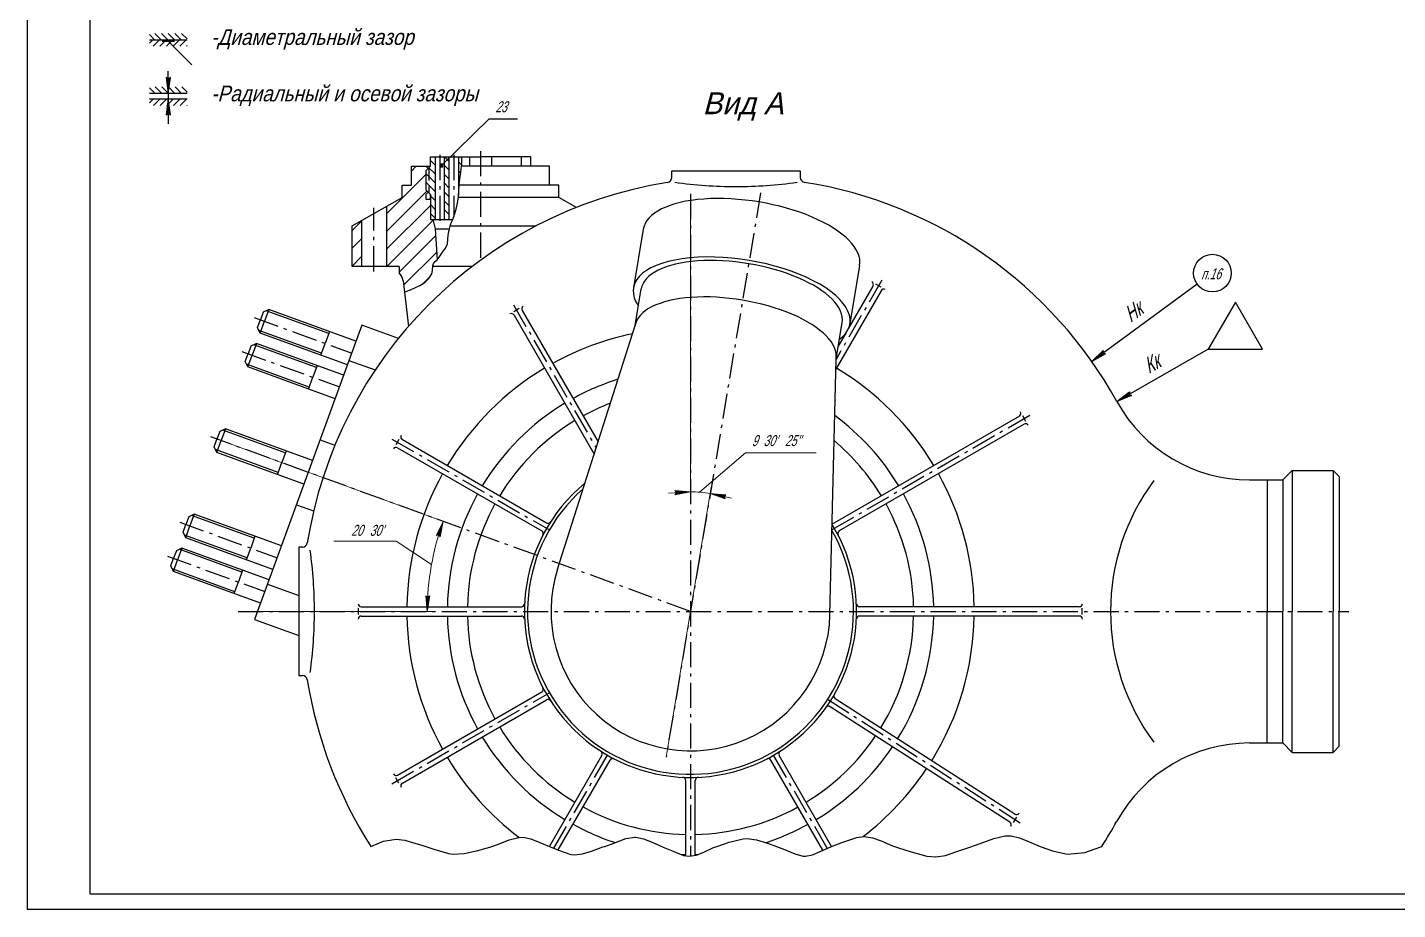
# Model space of a CAD drawing. Extents: x 0 to 841, y 0 to 594.
# Drawn here: x 0 to 437.2, y 0 to 281.6 of the extents above; entities that cross this region are included whole.
import ezdxf

# ---------------------------------------------------------------- set-up
doc = ezdxf.new("R2010")
doc.units = 0
doc.header["$MEASUREMENT"] = 0
for name, pattern in [('K5LT32768', [0]), ('K5LT_AXLED', [13, 8, -2, 1, -2]), ('K5LT_BASIC', [0]), ('K5LT_DASHED', [6, 4, -2]), ('K5LT_THIN', [0]), ('K5LT_THIN_INCLUDED_TO_HATCHING', [0])]:
    doc.linetypes.add(name, pattern=pattern)
for name, color, linetype in [('LAYER0VIEW0', 7, 'Continuous'), ('LAYER1VIEW0', 7, 'Continuous'), ('LAYER2VIEW0', 7, 'Continuous')]:
    doc.layers.add(name, color=color, linetype=linetype)
doc.styles.add('K5_DIMSTYLE', font='win_eskd.shx', dxfattribs={"width": 0.7, "oblique": 15, "bigfont": 'b_eskd.shx'})
doc.styles.add('K5_TEXTSTYLE', font='win_eskd.shx', dxfattribs={"width": 0.7, "oblique": 15, "bigfont": 'b_eskd.shx'})
doc.styles.get("Standard").update_dxf_attribs({"font": 'cad2win.shx', "width": 0.9, "oblique": 15})
doc.dimstyles.new('K5_DIMSTYLE34', dxfattribs={"dimtxt": 3.5, "dimasz": 1, "dimexe": 2, "dimexo": 0, "dimgap": 1, "dimtad": 1, "dimtxsty": 'K5_DIMSTYLE', "dimblk1": 'K5_INSIDE', "dimblk2": 'K5_INSIDE', "dimsah": 1, "dimcen": 5, "dimdle": 5, "dimclrd": 7, "dimclre": 7, "dimclrt": 7, "dimadec": 0, "dimazin": 0, "dimtfac": 0.666, "dimtdec": 4, "dimtmove": 0, "dimatfit": 3, "dimfxl": 0, "dimtvp": 1, "dimtolj": 1, "dimtzin": 0, "dimarcsym": 0})
pattern_1 = [(-45, (0, 0), (1.414214, 1.414214), [])]
pattern_2 = [(45, (0, 0), (-1.06066, 1.06066), [])]
pattern_3 = [(-45, (0, 0), (1.06066, 1.06066), [])]

# ---------------------------------------------------------------- blocks, each defined once
blk = doc.blocks.new('*U32')
at = {"layer": 'LAYER0VIEW0', "color": 5, "linetype": 'K5LT_BASIC'}
for p, q in [((-25.08, 17.64), (-26.87, 16.8)), ((-25.08, 17.64), (-26.45, 13.88)), ((2.74, 7.52), (-25.08, 17.64)), ((-28.65, 11.92), (-27.76, 14.36)), ((-27.81, 10.12), (-26.45, 13.88)), ((-26.87, 16.8), (-27.76, 14.36)), ((-27.81, 10.12), (-28.65, 11.92)), ((0, 0), (-27.81, 10.12)), ((-5.72, 10.6), (-7.09, 6.84)), ((-8.46, 3.08), (-7.09, 6.84))]:
    blk.add_line(p, q, dxfattribs=at)
at = {"layer": 'LAYER0VIEW0', "color": 7, "linetype": 'K5LT_THIN'}
for p, q in [((-5.95, 9.96), (-25.94, 17.24)), ((-8.23, 3.71), (-28.22, 10.99))]:
    blk.add_line(p, q, dxfattribs=at)
blk = doc.blocks.new('*U33')
at = {"layer": 'LAYER0VIEW0', "color": 5, "linetype": 'K5LT_BASIC'}
for p, q in [((-25.08, 17.64), (-26.87, 16.8)), ((-25.08, 17.64), (-26.45, 13.88)), ((2.74, 7.52), (-25.08, 17.64)), ((-28.65, 11.92), (-27.76, 14.36)), ((-27.81, 10.12), (-26.45, 13.88)), ((-26.87, 16.8), (-27.76, 14.36)), ((-27.81, 10.12), (-28.65, 11.92)), ((0, 0), (-27.81, 10.12)), ((-5.72, 10.6), (-7.09, 6.84)), ((-8.46, 3.08), (-7.09, 6.84))]:
    blk.add_line(p, q, dxfattribs=at)
at = {"layer": 'LAYER0VIEW0', "color": 7, "linetype": 'K5LT_THIN'}
for p, q in [((-5.95, 9.96), (-25.94, 17.24)), ((-8.23, 3.71), (-28.22, 10.99))]:
    blk.add_line(p, q, dxfattribs=at)
blk = doc.blocks.new('*U34')
at = {"layer": 'LAYER0VIEW0', "color": 5, "linetype": 'K5LT_BASIC'}
for p, q in [((-25.08, 17.64), (-26.87, 16.8)), ((-25.08, 17.64), (-26.45, 13.88)), ((2.74, 7.52), (-25.08, 17.64)), ((-28.65, 11.92), (-27.76, 14.36)), ((-27.81, 10.12), (-26.45, 13.88)), ((-26.87, 16.8), (-27.76, 14.36)), ((-27.81, 10.12), (-28.65, 11.92)), ((0, 0), (-27.81, 10.12)), ((-5.72, 10.6), (-7.09, 6.84)), ((-8.46, 3.08), (-7.09, 6.84))]:
    blk.add_line(p, q, dxfattribs=at)
at = {"layer": 'LAYER0VIEW0', "color": 7, "linetype": 'K5LT_THIN'}
for p, q in [((-5.95, 9.96), (-25.94, 17.24)), ((-8.23, 3.71), (-28.22, 10.99))]:
    blk.add_line(p, q, dxfattribs=at)
blk = doc.blocks.new('*U35')
at = {"layer": 'LAYER0VIEW0', "color": 5, "linetype": 'K5LT_BASIC'}
for p, q in [((-29.61, 9.29), (-30.5, 6.84)), ((-27.81, 10.12), (-29.61, 9.29)), ((-27.81, 10.12), (-29.18, 6.37)), ((0, 0), (-27.81, 10.12)), ((-31.39, 4.4), (-30.5, 6.84)), ((-30.55, 2.61), (-31.39, 4.4)), ((-30.55, 2.61), (-29.18, 6.37)), ((-2.74, -7.52), (-30.55, 2.61)), ((-8.46, 3.08), (-9.83, -0.68)), ((-11.19, -4.44), (-9.83, -0.68))]:
    blk.add_line(p, q, dxfattribs=at)
at = {"layer": 'LAYER0VIEW0', "color": 7, "linetype": 'K5LT_THIN'}
for p, q in [((-8.69, 2.44), (-28.68, 9.72)), ((-10.96, -3.81), (-30.95, 3.47))]:
    blk.add_line(p, q, dxfattribs=at)
blk = doc.blocks.new('*U36')
at = {"layer": 'LAYER0VIEW0', "color": 5, "linetype": 'K5LT_BASIC'}
for p, q in [((-29.61, 9.29), (-30.5, 6.84)), ((-27.81, 10.12), (-29.61, 9.29)), ((-27.81, 10.12), (-29.18, 6.37)), ((0, 0), (-27.81, 10.12)), ((-31.39, 4.4), (-30.5, 6.84)), ((-30.55, 2.61), (-31.39, 4.4)), ((-30.55, 2.61), (-29.18, 6.37)), ((-2.74, -7.52), (-30.55, 2.61)), ((-8.46, 3.08), (-9.83, -0.68)), ((-11.19, -4.44), (-9.83, -0.68))]:
    blk.add_line(p, q, dxfattribs=at)
at = {"layer": 'LAYER0VIEW0', "color": 7, "linetype": 'K5LT_THIN'}
for p, q in [((-8.69, 2.44), (-28.68, 9.72)), ((-10.96, -3.81), (-30.95, 3.47))]:
    blk.add_line(p, q, dxfattribs=at)
blk = doc.blocks.new('*L98')
at = {"layer": 'LAYER1VIEW0', "color": 7, "linetype": 'K5LT_THIN'}
for p, q in [((14.96, 14.71), (-0.21, -0.21)), ((14.96, 14.71), (24, 14.71)), ((-0.63, 0.22), (-0.64, -0.63)), ((0.21, 0.21), (-0.63, 0.22)), ((-0.42, 0), (-0.43, -0.42)), ((0, 0), (-0.42, 0)), ((0, 0), (0.21, 0.21)), ((0, -0.42), (0, 0)), ((0.21, -0.64), (0.21, 0.21)), ((-0.64, -0.63), (0.21, -0.64)), ((-0.43, -0.42), (0, -0.42))]:
    blk.add_line(p, q, dxfattribs=at)
at = {"layer": 'LAYER1VIEW0', "color": 7, "style": 'K5_TEXTSTYLE', "oblique": 20, "width": 0.7}
blk.add_text('23', height=3.5, dxfattribs=at).set_placement((16.96, 16.78))
blk = doc.blocks.new('*B100')
at = {"layer": 'LAYER1VIEW0'}
for points in [[(3.91, 2.23), (4.02, 3.05), (0, 0)], [(3.91, 2.23), (4.67, 1.91), (0, 0)]]:
    blk.add_hatch(color=7, dxfattribs=at).paths.add_polyline_path(points)
at = {"layer": 'LAYER1VIEW0', "color": 5, "linetype": 'K5LT_BASIC'}
for p, q in [((37.87, 31.67), (29.21, 16.67)), ((46.53, 16.67), (37.87, 31.67)), ((29.21, 16.67), (46.53, 16.67))]:
    blk.add_line(p, q, dxfattribs=at)
at = {"layer": 'LAYER1VIEW0', "color": 7, "linetype": 'K5LT_THIN'}
blk.add_line((29.21, 16.67), (0, 0), dxfattribs=at)
at = {"layer": 'LAYER1VIEW0', "color": 7, "linetype": 'K5LT32768'}
for p, q in [((0, 0), (4.02, 3.05)), ((4.67, 1.91), (0, 0)), ((4.02, 3.05), (3.91, 2.23)), ((3.91, 2.23), (4.67, 1.91))]:
    blk.add_line(p, q, dxfattribs=at)
at = {"layer": 'LAYER1VIEW0', "color": 7, "style": 'K5_TEXTSTYLE', "oblique": 20, "width": 0.7}
blk.add_text('Кк', height=5, rotation=29.718, dxfattribs=at).set_placement((10.22, 8.75))
blk = doc.blocks.new('*M101')
at = {"layer": 'LAYER1VIEW0'}
for points in [[(3.63, 2.66), (3.65, 3.48), (0, 0)], [(3.63, 2.66), (4.42, 2.42), (0, 0)]]:
    blk.add_hatch(color=7, dxfattribs=at).paths.add_polyline_path(points)
at = {"layer": 'LAYER1VIEW0', "color": 7, "linetype": 'K5LT_THIN'}
blk.add_line((33.68, 24.62), (0, 0), dxfattribs=at)
at = {"layer": 'LAYER1VIEW0', "color": 7, "linetype": 'K5LT32768'}
for p, q in [((0, 0), (3.65, 3.48)), ((4.42, 2.42), (0, 0)), ((3.65, 3.48), (3.63, 2.66)), ((3.63, 2.66), (4.42, 2.42))]:
    blk.add_line(p, q, dxfattribs=at)
at = {"layer": 'LAYER1VIEW0', "color": 5, "linetype": 'K5LT_BASIC'}
blk.add_circle((38.52, 28.16), 6, dxfattribs=at)
at = {"layer": 'LAYER1VIEW0', "color": 7, "style": 'K5_TEXTSTYLE', "oblique": 20, "width": 0.7}
blk.add_text('п.16', height=3.5, dxfattribs=at).set_placement((34.89, 26.2))
blk.add_text('Нк', height=5, rotation=36.1709, dxfattribs=at).set_placement((12.43, 12.23))
blk = doc.blocks.new('*D104')
at = {"layer": 'LAYER2VIEW0'}
for points in [[(0, 0), (0, 4.5), (-0.66, 5)], [(0, 0), (0.66, 5), (0, 4.5)], [(0, -6.5), (0, -2), (-0.66, -7)], [(0.66, -7), (0, -2), (0, -6.5)]]:
    blk.add_hatch(color=7, dxfattribs=at).paths.add_polyline_path(points)
at = {"layer": 'LAYER2VIEW0', "color": 7, "linetype": 'K5LT32768'}
for p, q in [((0, 4.5), (-0.66, 5)), ((-0.66, 5), (0, 0)), ((0, 0), (0, 7)), ((0, 0), (0.66, 5)), ((0.66, 5), (0, 4.5)), ((0, -2), (-0.66, -7)), ((0.66, -7), (0, -2)), ((0, -2), (0, -9)), ((-0.66, -7), (0, -6.5)), ((0, -6.5), (0.66, -7))]:
    blk.add_line(p, q, dxfattribs=at)
at = {"layer": 'LAYER2VIEW0', "color": 7, "linetype": 'K5LT_THIN'}
for p, q in [((0, 0), (0, -2)), ((0, -2), (0, -9.88))]:
    blk.add_line(p, q, dxfattribs=at)
blk = doc.blocks.new('K5_INSIDE')
for points in [[(0, 0), (5, 0.66), (4.5, 0)], [(5, -0.66), (4.5, 0), (0, 0)]]:
    blk.add_hatch(color=7).paths.add_polyline_path(points)
at = {"color": 7, "linetype": 'K5LT_THIN'}
for p, q in [((0, 0), (5, 0.66)), ((5, -0.66), (0, 0)), ((5, 0.66), (4.5, 0)), ((4.5, 0), (5, -0.66))]:
    blk.add_line(p, q, dxfattribs=at)
blk = doc.blocks.new('*S105')
at = {"layer": 'LAYER2VIEW0', "color": 7, "linetype": 'K5LT_THIN'}
for p, q in [((0, 0), (0, 594)), ((841, 0), (0, 0))]:
    blk.add_line(p, q, dxfattribs=at)

msp = doc.modelspace()

# ---------------------------------------------------------------- hatches: boundary and pattern name
at = {"layer": 'LAYER0VIEW0'}
h = msp.add_hatch(dxfattribs=at)
h.set_pattern_fill('МЕТАЛЛ', color=256, style=0, pattern_type=0)
h.set_pattern_definition([(45, (0, 0), (-2.82843, 2.82843), [])])
h.paths.add_polyline_path([(103.577, 218.224), (103.577, 205.224), (106.577, 205.224), (106.577, 219.911)])
edge = h.paths.add_edge_path()
edge.add_line((114.577, 224.411), (114.577, 205.224))
edge.add_line((114.577, 205.224), (118.577, 205.224))
edge.add_line((118.577, 205.224), (118.577, 203.224))
edge.add_arc((115.897, 200.255), 4, 366.66921, 407.93208, ccw=False)
edge.add_line((119.87, 200.719), (120.296, 197.076))
edge.add_line((120.296, 197.076), (121.88, 197.688))
edge.add_line((121.88, 197.688), (123.43, 198.37))
edge.add_line((123.43, 198.37), (125.193, 199.17))
edge.add_line((125.193, 199.17), (126.809, 200.167))
edge.add_line((126.809, 200.167), (128.08, 201.421))
edge.add_line((128.08, 201.421), (129.037, 202.899))
edge.add_line((129.037, 202.899), (129.254, 203.991))
edge.add_line((129.254, 203.991), (129.35, 205.507))
edge.add_line((129.35, 205.507), (129.613, 206.206))
edge.add_line((129.613, 206.206), (130.127, 206.792))
edge.add_line((130.127, 206.792), (130.694, 207.356))
edge.add_line((130.694, 207.356), (130.077, 217.224))
edge.add_line((130.077, 217.224), (129.327, 220.224))
edge.add_line((129.327, 220.224), (128.577, 220.224))
edge.add_line((128.577, 220.224), (128.577, 226.724))
edge.add_line((128.577, 226.724), (127.077, 226.724))
edge.add_line((127.077, 226.724), (127.077, 228.224))
edge.add_line((127.077, 228.224), (127.827, 228.974))
edge.add_line((127.827, 228.974), (127.077, 229.724))
edge.add_line((127.077, 229.724), (127.077, 235.724))
edge.add_line((127.077, 235.724), (127.827, 236.474))
edge.add_line((127.827, 236.474), (127.077, 237.224))
edge.add_line((127.077, 237.224), (122.577, 237.224))
edge.add_line((122.577, 237.224), (122.577, 231.224))
edge.add_line((122.577, 231.224), (119.577, 231.224))
edge.add_line((119.577, 231.224), (119.577, 227.224))
edge.add_line((119.577, 227.224), (114.577, 224.411))
h = msp.add_hatch(dxfattribs=at)
h.set_pattern_fill('МЕТАЛЛ', color=256, style=0, pattern_type=0)
h.set_pattern_definition(pattern_1)
h.paths.add_polyline_path([(130.077, 220.224), (130.077, 240.224), (128.577, 240.224), (128.577, 237.224), (127.077, 235.724), (127.077, 229.724), (127.827, 228.974), (128.577, 228.224), (128.577, 220.224)])
h.paths.add_polyline_path([(134.577, 220.224), (134.577, 240.224), (133.077, 240.224), (133.077, 220.224)])
h = msp.add_hatch(dxfattribs=at)
h.set_pattern_fill('МЕТАЛЛ', color=256, style=0, pattern_type=0)
h.set_pattern_definition(pattern_1)
h.paths.add_polyline_path([(137.577, 228), (137.692, 229.754), (137.807, 231.509), (138.008, 233.344), (138.239, 235.175), (138.441, 236.504), (138.598, 237.835), (138.628, 239.027), (138.577, 240.224), (137.577, 240.224)])
at = {"layer": 'LAYER1VIEW0', "lineweight": 0}
for points in [[(207.085, 133.076), (211.577, 133.341), (206.547, 133.703)], [(206.624, 132.389), (211.577, 133.341), (207.085, 133.076)], [(222.604, 131.061), (222.263, 131.815), (217.876, 132.818)], [(222.263, 131.815), (222.897, 132.345), (217.876, 132.818)], [(131.236, 119.629), (132.661, 123.897), (130.453, 119.363)], [(131.702, 118.946), (132.661, 123.897), (131.236, 119.629)], [(127.597, 95.174), (127.717, 99.673), (127.073, 100.19)], [(127.597, 95.174), (128.389, 100.155), (127.717, 99.673)]]:
    msp.add_hatch(color=7, dxfattribs=at).paths.add_polyline_path(points)
at = {"layer": 'LAYER2VIEW0'}
h = msp.add_hatch(dxfattribs=at)
h.set_pattern_fill('МЕТАЛЛ', color=256, style=0, pattern_type=0)
h.set_pattern_definition(pattern_3)
h.paths.add_polyline_path([(38.945, 277.613), (50.945, 277.613), (50.945, 279.613), (38.945, 279.613)])
h = msp.add_hatch(dxfattribs=at)
h.set_pattern_fill('МЕТАЛЛ', color=256, style=0, pattern_type=0)
h.set_pattern_definition(pattern_2)
h.paths.add_polyline_path([(38.945, 275.613), (50.945, 275.613), (50.945, 277.613), (38.945, 277.613)])
h = msp.add_hatch(dxfattribs=at)
h.set_pattern_fill('МЕТАЛЛ', color=256, style=0, pattern_type=0)
h.set_pattern_definition(pattern_3)
h.paths.add_polyline_path([(38.945, 260.609), (50.945, 260.609), (50.945, 262.609), (38.945, 262.609)])
h = msp.add_hatch(dxfattribs=at)
h.set_pattern_fill('МЕТАЛЛ', color=256, style=0, pattern_type=0)
h.set_pattern_definition(pattern_2)
h.paths.add_polyline_path([(38.945, 256.609), (50.945, 256.609), (50.945, 258.609), (38.945, 258.609)])

# ---------------------------------------------------------------- linework, layer by layer
at = {"layer": 'LAYER0VIEW0', "color": 5, "linetype": 'K5LT_BASIC'}
for p, q in [((20, 5), (20, 589)), ((122.577, 231.224), (122.577, 237.224)), ((122.577, 237.224), (128.577, 237.224)), ((128.577, 237.224), (127.077, 235.724)), ((127.827, 236.474), (127.077, 237.224)), ((128.577, 237.224), (128.577, 240.224)), ((128.577, 240.224), (144.577, 240.224)), ((130.077, 240.224), (130.077, 220.224)), ((133.077, 220.224), (133.077, 240.224)), ((134.577, 220.224), (134.577, 240.224)), ((134.577, 240.224), (137.577, 240.224)), ((137.577, 240.224), (137.577, 228)), ((160.577, 237.224), (138.543, 237.224)), ((141.077, 240.224), (141.077, 237.224)), ((160.577, 240.224), (144.577, 240.224)), ((148.077, 240.224), (148.077, 237.224)), ((157.577, 240.224), (157.577, 237.224)), ((160.577, 237.224), (160.577, 240.224)), ((166.577, 237.224), (160.577, 237.224)), ((166.577, 231.224), (166.577, 237.224)), ((127.077, 235.724), (127.077, 229.724)), ((205.577, 233.633), (205.577, 235.763)), ((205.577, 235.763), (246.577, 235.763)), ((246.577, 235.763), (246.577, 233.676)), ((119.577, 227.224), (119.577, 231.224)), ((119.577, 231.224), (122.577, 231.224)), ((127.077, 229.724), (128.577, 228.224)), ((127.827, 228.974), (127.077, 228.224)), ((127.077, 228.224), (127.077, 226.724)), ((128.577, 228.224), (127.827, 228.974)), ((128.577, 228.224), (128.577, 220.224)), ((128.577, 226.724), (128.577, 228.224)), ((166.577, 231.224), (137.782, 231.224)), ((169.577, 231.224), (166.577, 231.224)), ((169.577, 227.224), (169.577, 231.224)), ((103.577, 218.224), (119.577, 227.224)), ((114.577, 224.411), (114.577, 205.224)), ((127.077, 226.724), (128.577, 226.724)), ((169.577, 227.224), (137.486, 227.224)), ((175.179, 224.073), (169.577, 227.224)), ((106.577, 219.911), (106.577, 205.224)), ((128.577, 220.224), (134.577, 220.224)), ((128.577, 220.224), (130.077, 220.224)), ((129.327, 220.224), (130.077, 217.224)), ((130.077, 220.224), (133.077, 220.224)), ((134.577, 220.224), (135.723, 220.224)), ((103.577, 205.224), (103.577, 218.224)), ((130.077, 217.224), (130.694, 207.356)), ((130.077, 217.224), (134.615, 217.224)), ((134.91, 218.224), (144.577, 218.224)), ((144.577, 218.224), (162.352, 218.224)), ((196.5, 217.137), (193.377, 198.475)), ((265.54, 205.584), (262.417, 186.922)), ((118.577, 205.224), (103.577, 205.224)), ((118.577, 205.224), (118.577, 203.224)), ((141.9, 205.224), (129.309, 205.224)), ((119.87, 200.719), (121.577, 186.119)), ((193.895, 186.422), (195.843, 198.063)), ((272.394, 197.513), (257.926, 172.454)), ((269.796, 199.013), (262.015, 185.536)), ((272.443, 198.597), (270.711, 199.597)), ((156.943, 191.803), (155.211, 190.803)), ((155.26, 189.719), (180.85, 145.395)), ((157.858, 191.219), (182.08, 149.264)), ((106.713, 186.55), (72.511, 92.581)), ((118.379, 182.304), (106.713, 186.55)), ((169.169, 108.658), (193.895, 186.422)), ((258.003, 175.694), (259.951, 187.335)), ((261.123, 183.99), (258.685, 179.768)), ((102.609, 175.274), (110.966, 172.232)), ((256.064, 94.117), (258.003, 175.694)), ((316.514, 157.492), (257.542, 123.444)), ((318.598, 155.808), (317.598, 157.54)), ((318.014, 154.894), (259.042, 120.846)), ((93.374, 149.902), (98.11, 148.179)), ((118.546, 150.04), (117.546, 148.308)), ((119.63, 149.992), (165.612, 123.444)), ((118.13, 147.394), (164.112, 120.846)), ((400.577, 137.174), (403.577, 140.174)), ((403.577, 140.174), (403.577, 95.174)), ((403.577, 140.174), (416.577, 140.174)), ((416.577, 140.174), (416.577, 95.174)), ((416.577, 140.174), (418.577, 138.174)), ((389.934, 137.174), (395.577, 137.174)), ((395.577, 137.174), (395.577, 95.174)), ((395.577, 137.174), (400.577, 137.174)), ((400.577, 137.174), (400.577, 95.174)), ((418.577, 138.174), (418.577, 95.174)), ((85.85, 129.229), (91.335, 127.233)), ((87.729, 115.674), (86.577, 115.674)), ((86.577, 115.674), (86.577, 74.674)), ((76.615, 103.858), (86.577, 100.232)), ((106.54, 96.674), (157.635, 96.674)), ((335.614, 96.674), (265.519, 96.674)), ((72.511, 92.581), (86.577, 87.462)), ((105.577, 96.174), (105.577, 94.174)), ((106.54, 93.674), (157.635, 93.674)), ((335.614, 93.674), (265.519, 93.674)), ((336.577, 94.174), (336.577, 96.174)), ((395.577, 53.174), (395.577, 95.174)), ((400.577, 53.174), (400.577, 95.174)), ((403.577, 50.174), (403.577, 95.174)), ((416.577, 50.174), (416.577, 95.174)), ((418.577, 52.174), (418.577, 95.174)), ((86.577, 74.674), (87.729, 74.674)), ((118.13, 42.955), (164.112, 69.502)), ((119.63, 40.357), (165.612, 66.904)), ((315.056, 30.466), (257.769, 67.276)), ((313.435, 27.942), (256.147, 64.752)), ((389.934, 53.174), (395.577, 53.174)), ((395.577, 53.174), (400.577, 53.174)), ((400.577, 53.174), (403.577, 50.174)), ((166.544, 20.174), (183.307, 49.209)), ((256.61, 20.174), (239.847, 49.209)), ((403.577, 50.174), (416.577, 50.174)), ((416.577, 50.174), (418.577, 52.174)), ((169.353, 19.04), (185.905, 47.709)), ((253.846, 18.963), (237.249, 47.709)), ((118.546, 40.308), (117.546, 42.04)), ((210.077, 17.142), (210.077, 41.232)), ((213.077, 17.309), (213.077, 41.232)), ((315.597, 29.524), (314.515, 27.842)), ((20, 5), (836, 5))]:
    msp.add_line(p, q, dxfattribs=at)
at = {"layer": 'LAYER0VIEW0', "color": 7, "linetype": 'K5LT_AXLED'}
for p, q in [((131.577, 240.844), (131.577, 219.432)), ((136.077, 240.844), (136.077, 221.182)), ((144.577, 242.043), (144.577, 207.224)), ((233.924, 228.715), (203.783, 48.599)), ((211.577, 228.395), (211.577, 17.05)), ((110.577, 203.68), (110.577, 223.985)), ((272.577, 200.829), (258.001, 175.583)), ((155.077, 193.035), (181.465, 147.33)), ((72.362, 188.944), (103.464, 177.623)), ((68.429, 178.137), (99.531, 166.817)), ((319.83, 157.674), (256.709, 121.231)), ((211.577, 95.174), (58.51, 150.886)), ((116.314, 150.174), (166.544, 121.174)), ((48.592, 123.635), (79.694, 112.315)), ((44.659, 112.828), (75.76, 101.508)), ((67.197, 95.174), (421.598, 95.174)), ((116.314, 40.174), (166.544, 69.174)), ((316.739, 27.602), (255.324, 67.064)), ((167.963, 19.632), (185.577, 50.141)), ((255.204, 19.609), (237.577, 50.141))]:
    msp.add_line(p, q, dxfattribs=at)
at = {"layer": 'LAYER0VIEW0', "color": 7, "linetype": 'K5LT_DASHED'}
msp.add_line((128.077, 236.724), (128.077, 228.724), dxfattribs=at)
at = {"layer": 'LAYER0VIEW0', "color": 7, "linetype": 'K5LT_THIN_INCLUDED_TO_HATCHING'}
for points in [[(120.296, 197.076), (121.88, 197.688), (123.43, 198.37), (125.193, 199.17), (126.809, 200.167), (128.08, 201.421), (129.037, 202.899), (129.254, 203.991), (129.35, 205.507), (129.613, 206.206), (130.127, 206.792), (130.694, 207.356), (131.629, 208.548), (132.488, 209.8), (133.389, 211.091), (134.069, 212.459), (134.187, 213.807), (134.213, 215.191), (134.525, 216.864), (135.004, 218.498), (135.357, 219.363), (135.723, 220.224), (136.309, 221.862), (136.801, 223.53), (137.223, 225.494), (137.52, 227.483), (137.679, 229.494), (137.807, 231.509), (138.008, 233.344), (138.239, 235.175), (138.441, 236.504), (138.598, 237.835), (138.628, 239.027), (138.577, 240.224)], [(109.616, 20.174), (113.63, 21.815), (117.664, 22.435), (120.417, 22.127), (123.595, 21.201), (126.207, 20.412), (129.656, 19.308), (134.331, 17.911), (135.874, 17.714), (139.332, 17.91), (143.256, 18.79), (147.564, 19.962), (150.27, 20.87), (153.683, 22.252), (156.786, 23.064), (158.13, 23.11), (160.619, 22.6), (163.449, 21.457), (166.544, 20.174), (169.502, 18.976), (173.383, 17.637), (174.542, 17.489), (177.139, 17.753), (179.955, 18.645), (183.649, 20.017), (184.209, 20.187), (187.093, 21.227), (190.943, 22.665), (193.806, 23.117), (194.1, 23.11), (196.579, 22.621), (199.331, 21.497), (202.868, 19.962), (205.554, 18.812), (209.303, 17.312), (211.186, 17.04), (213.431, 17.413), (215.803, 18.379), (218.961, 19.835), (219.954, 20.187), (223.921, 21.526), (228.322, 22.59), (229.621, 22.66), (232.631, 22.255), (236.098, 21.183), (239.063, 20.187), (241.571, 19.202), (244.836, 17.748), (247.548, 17.061), (248.28, 17.04), (250.526, 17.484), (252.976, 18.535), (256.303, 20.064), (256.61, 20.174), (260.132, 21.551), (264.618, 23.063), (266.94, 23.335), (269.615, 22.946), (272.442, 21.935), (276.055, 20.394), (277.955, 19.738), (282.01, 18.418), (287.028, 17.034), (289.871, 16.815), (292.896, 17.296), (296.28, 18.424), (300.662, 19.962), (304.004, 21.117), (308.351, 22.739), (311.922, 23.545), (313.925, 23.559), (316.524, 22.951), (319.463, 21.714), (323.143, 20.187), (327.073, 18.805), (331.366, 17.756), (331.911, 17.714), (337.337, 18.188), (342.534, 20.042), (342.803, 20.174)]]:
    msp.add_lwpolyline(points, dxfattribs=at)
at = {"layer": 'LAYER0VIEW0', "color": 5, "linetype": 'K5LT_BASIC'}
for centre, radius, start, end in [((226.21, 95.174), 138.633, 99.12225, 170.93266), ((203.977, 233.633), 1.6, 279.12225, 0), ((226.077, 371.596), 140.833, 262.04117, 270), ((226.077, 371.596), 140.833, 270, 277.95883), ((248.177, 233.676), 1.6, 180, 260.98756), ((226.21, 95.174), 138.633, 28.9006, 80.98756), ((115.897, 200.255), 4, 6.66921, 47.93208), ((268.93, 199.513), 1, 330, 57.34647), ((273.26, 197.013), 1, 62.65353, 150), ((158.724, 191.719), 1, 122.65353, 210), ((154.394, 189.219), 1, 30, 117.34647), ((211.577, 95.174), 90.521, 101.8072, 119.05052), ((211.577, 95.174), 90.521, 120.94948, 149.05052), ((211.577, 95.174), 90.521, 30.94948, 59.05052), ((211.577, 95.174), 77.597, 107.35426, 118.89237), ((389.934, 185.558), 48.383, 208.9006, 270), ((211.577, 95.174), 77.597, 121.10763, 148.89237), ((211.577, 95.174), 71.195, 111.04668, 118.79276), ((211.577, 95.174), 77.597, 31.10763, 53.64574), ((316.014, 158.358), 1, 300, 27.34647), ((211.577, 95.174), 71.195, 121.20724, 148.79276), ((318.514, 154.028), 1, 32.65353, 120), ((120.13, 150.858), 1, 152.65353, 240), ((211.577, 95.174), 71.195, 31.20724, 49.95332), ((117.63, 146.528), 1, 60, 147.34647), ((211.577, 95.174), 90.521, 150.94948, 179.05052), ((211.577, 95.174), 53, 129.46183, 31.53817), ((211.577, 95.174), 90.521, 0.94948, 29.05052), ((415.496, 95.174), 69.919, 143.32464, 180), ((211.577, 95.174), 77.597, 151.10763, 178.89237), ((211.577, 95.174), 52, 131.20636, 29.79364), ((211.577, 95.174), 77.597, 1.10763, 28.89237), ((211.577, 95.174), 71.195, 151.20724, 178.79276), ((211.577, 95.174), 71.195, 1.20724, 28.79276), ((166.112, 124.31), 1, 240, 327.34647), ((257.042, 124.31), 1, 253.56329, 300), ((163.612, 119.98), 1, 332.65353, 60), ((259.542, 119.98), 1, 120, 207.34647), ((87.729, 117.274), 1.6, 270, 350.93266), ((-49.256, 95.174), 140.833, 0, 7.95883), ((211.577, 95.174), 44.5, 162.36154, 358.63846), ((106.54, 97.674), 1, 182.65353, 270), ((157.635, 97.674), 1, 270, 357.34647), ((265.519, 97.674), 1, 182.65353, 270), ((335.614, 97.674), 1, 270, 357.34647), ((-49.256, 95.174), 140.833, 352.04117, 0), ((106.54, 92.674), 1, 90, 177.34647), ((211.577, 95.174), 90.521, 180.94948, 209.05052), ((211.577, 95.174), 77.597, 181.10763, 208.89237), ((211.577, 95.174), 71.195, 181.20724, 208.79276), ((157.635, 92.674), 1, 2.65353, 90), ((265.519, 92.674), 1, 90, 177.34647), ((211.577, 95.174), 71.195, 328.48417, 358.79276), ((211.577, 95.174), 77.597, 328.38455, 358.89237), ((211.577, 95.174), 90.521, 328.2264, 359.05052), ((335.614, 92.674), 1, 2.65353, 90), ((415.496, 95.174), 69.919, 180, 216.67536), ((87.729, 73.074), 1.6, 9.06734, 90), ((226.21, 95.174), 138.633, 189.06734, 212.7516), ((163.612, 70.368), 1, 300, 27.34647), ((166.112, 66.038), 1, 32.65353, 120), ((258.309, 68.118), 1, 149.93046, 237.27693), ((255.607, 63.911), 1, 57.27693, 144.62339), ((211.577, 95.174), 71.195, 211.20724, 238.79276), ((211.577, 95.174), 77.597, 211.10763, 238.89237), ((211.577, 95.174), 71.195, 301.20724, 326.06968), ((389.934, 4.791), 48.383, 90, 151.0994), ((211.577, 95.174), 90.521, 210.94948, 232.80025), ((182.441, 49.709), 1, 330, 57.34647), ((186.771, 47.209), 1, 62.65353, 150), ((236.383, 47.209), 1, 30, 117.34647), ((240.713, 49.709), 1, 122.65353, 210), ((211.577, 95.174), 77.597, 301.10763, 326.1693), ((211.577, 95.174), 90.521, 307.46887, 326.32745), ((117.63, 43.821), 1, 212.65353, 300), ((120.13, 39.491), 1, 120, 207.34647), ((209.077, 41.232), 1, 0, 87.34647), ((214.077, 41.232), 1, 92.65353, 180), ((211.577, 95.174), 71.195, 241.20724, 268.79276), ((211.577, 95.174), 71.195, 271.20724, 298.79276), ((315.597, 31.307), 1, 237.27693, 324.62339), ((211.577, 95.174), 77.597, 241.10763, 251.93857), ((211.577, 95.174), 77.597, 287.99541, 298.89237), ((312.894, 27.101), 1, 329.93046, 57.27693), ((226.21, 95.174), 138.633, 327.2484, 331.0994), ((211.577, 95.174), 77.597, 267.53615, 268.89237), ((211.577, 95.174), 77.597, 271.10763, 271.807)]:
    msp.add_arc(centre, radius, start, end, dxfattribs=at)
for centre, major_axis, ratio, start_param, end_param in [((231.02, 211.361), (34.52, -5.777), 0.4192773, 6.2831853, 9.424778), ((227.897, 192.699), (34.52, -5.777), 0.4192773, 5.9029341, 9.8050292), ((227.897, 192.699), (32.054, -5.364), 0.419366, 0, 3.1415927), ((225.949, 181.058), (32.054, -5.364), 0.419366, 6.2831853, 9.424778)]:
    msp.add_ellipse(centre, major_axis=major_axis, ratio=ratio, start_param=start_param, end_param=end_param, dxfattribs=at)
at = {"layer": 'LAYER1VIEW0', "color": 7, "lineweight": 0}
for p, q in [((211.577, 228.395), (211.577, 131.341)), ((58.51, 150.886), (134.541, 123.213)), ((214.467, 133.231), (229.12, 145.82)), ((229.12, 145.82), (251.683, 145.82)), ((203.783, 48.599), (218.206, 134.79)), ((211.577, 133.341), (204.589, 132.928)), ((211.577, 133.341), (206.547, 133.703)), ((206.547, 133.703), (207.085, 133.076)), ((206.624, 132.389), (211.577, 133.341)), ((207.085, 133.076), (206.624, 132.389)), ((217.876, 132.818), (222.604, 131.061)), ((222.897, 132.345), (217.876, 132.818)), ((217.876, 132.818), (224.7, 131.257)), ((222.263, 131.815), (222.897, 132.345)), ((222.604, 131.061), (222.263, 131.815)), ((130.453, 119.363), (132.661, 123.897)), ((132.661, 123.897), (131.702, 118.946)), ((131.236, 119.629), (130.453, 119.363)), ((131.702, 118.946), (131.236, 119.629)), ((117.618, 117.618), (97.741, 117.618)), ((128.94, 110.132), (117.618, 117.618)), ((127.597, 95.174), (127.073, 100.19)), ((127.073, 100.19), (127.717, 99.673)), ((128.389, 100.155), (127.597, 95.174)), ((127.717, 99.673), (128.389, 100.155)), ((67.197, 95.174), (129.597, 95.174))]:
    msp.add_line(p, q, dxfattribs=at)
for radius, start, end in [(38.167, 80.5, 90), (83.98, 160, 180)]:
    msp.add_arc((211.577, 95.174), radius, start, end, dxfattribs=at)
at = {"layer": 'LAYER2VIEW0', "color": 5, "linetype": 'K5LT_BASIC'}
for p, q in [((38.945, 277.613), (50.945, 277.613)), ((42.945, 277.113), (46.945, 277.113)), ((38.945, 260.609), (50.945, 260.609)), ((50.945, 258.609), (38.945, 258.609))]:
    msp.add_line(p, q, dxfattribs=at)
at = {"layer": 'LAYER2VIEW0', "color": 7, "linetype": 'K5LT_THIN'}
msp.add_line((44.945, 277.113), (52.445, 269.613), dxfattribs=at)

# ---------------------------------------------------------------- block references
at = {"layer": 'LAYER0VIEW0'}
for name, p in [('*U36', (104.832, 181.382)), ('*U35', (100.899, 170.576)), ('*U32', (88.244, 135.807)), ('*U34', (78.326, 108.556)), ('*U33', (74.392, 97.75))]:
    msp.add_blockref(name, p, dxfattribs=at)
at = {"layer": 'LAYER1VIEW0'}
for name, p in [('*L98', (132.332, 237.68)), ('*M101', (339.577, 174.967)), ('*B100', (347.577, 162.174))]:
    msp.add_blockref(name, p, dxfattribs=at)
at = {"layer": 'LAYER2VIEW0'}
msp.add_blockref('*S105', (0, 0), dxfattribs=at)

# ---------------------------------------------------------------- texts
at = {"layer": 'LAYER1VIEW0', "color": 7, "lineweight": 0, "oblique": 20, "width": 0.7}
for s, p in [('9', (231.12, 147.931)), ("30'", (234.824, 147.931)), ("25''", (241.677, 147.931)), ('20', (103.277, 119.287)), ("30'", (109.185, 119.28))]:
    msp.add_text(s, height=3.5, dxfattribs=at).set_placement(p)
at = {"layer": 'LAYER2VIEW0', "color": 7, "oblique": 15, "width": 0.9}
for s, p in [('-Диаметральный зазор', (58.633, 275.96)), ('-Радиальный и осевой зазоры', (58.633, 257.956))]:
    msp.add_text(s, height=5, dxfattribs=at).set_placement(p)
at = {"layer": 'LAYER2VIEW0', "color": 7, "oblique": 15}
msp.add_text('Вид А', height=7, dxfattribs=at).set_placement((215.421, 253.851))

# ---------------------------------------------------------------- dimensions: what is measured, and where the dimension line sits
at = {"layer": 'LAYER2VIEW0'}
dim = msp.add_linear_dim(base=(44.945, 260.609), p1=(44.945, 260.609), p2=(44.945, 258.609), angle=90, dimstyle='K5_DIMSTYLE34', override={"dimpost": ' '}, dxfattribs=at)
dim.commit()
dim.dimension.update_dxf_attribs({"geometry": '*D104', "text_midpoint": (44.945, 259.609), "dimtype": 160, "insert": (44.945, 260.609)})

doc.saveas('drawing.dxf')
